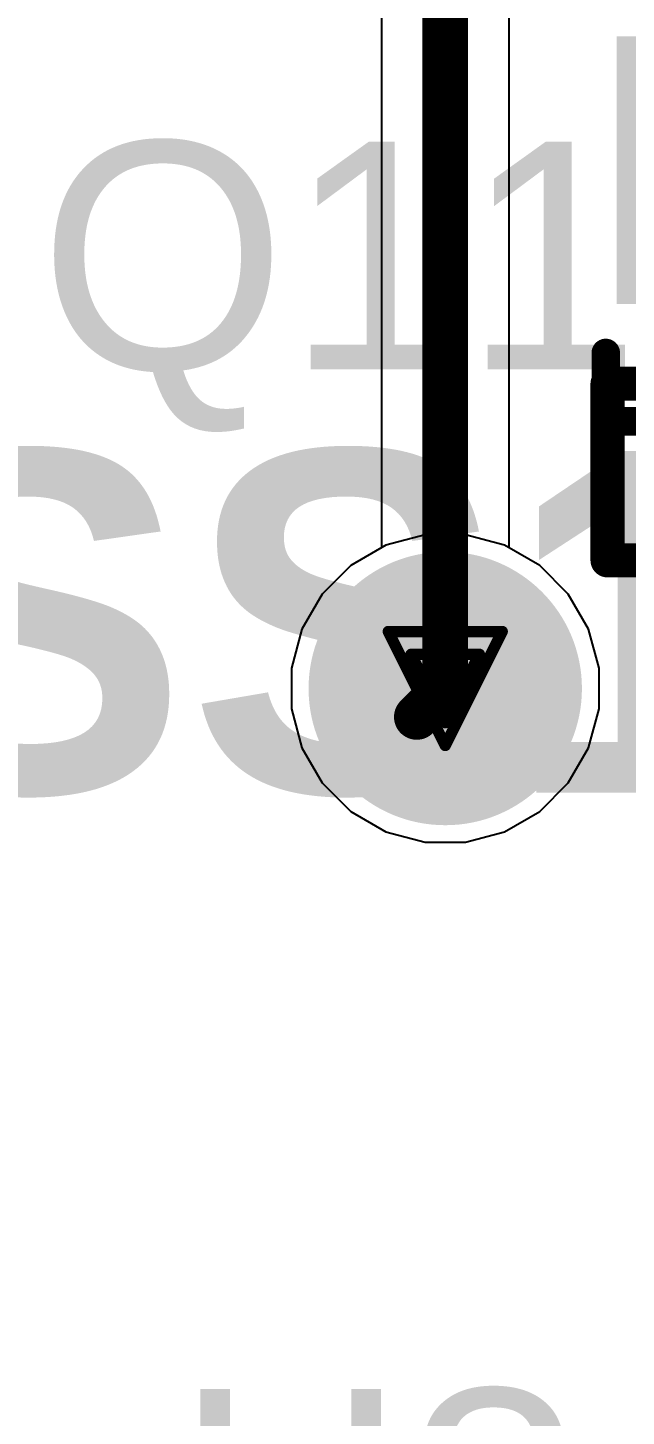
# Model space of a CAD drawing. Header units: inches. Extents: x -0.1 to 17.9, y -0.8 to 4.8.
# Drawn here: x 0.0617 to 0.1668, y 1.4992 to 1.743 of the extents above; entities that cross this region are included whole.
import ezdxf

# ---------------------------------------------------------------- set-up
doc = ezdxf.new("R2010")
doc.units = ezdxf.units.IN
doc.header["$MEASUREMENT"] = 0
for name, color, linetype in [('Bottom Layer 1', 5, 'Continuous'), ('Bottom Solder', 6, 'Continuous'), ('Drill Drawing', 1, 'Continuous'), ('GND+Signal', 16, 'Continuous'), ('Multi-Layer', 9, 'Continuous'), ('Pad Holes', 156, 'Continuous'), ('PWR+Signal', 76, 'Continuous'), ('Top 3D Body', 56, 'Continuous'), ('Top Layer 1', 1, 'Continuous'), ('Top Overlay', 2, 'Continuous'), ('Top Paste', 8, 'Continuous'), ('Top Solder', 216, 'Continuous')]:
    doc.layers.add(name, color=color, linetype=linetype)
doc.styles.add('Arial', font='', dxfattribs={"height": 0.2})
doc.styles.add('Arial_Bold', font='', dxfattribs={"height": 0.2})
doc.styles.get('Arial').set_extended_font_data('Arial')
doc.styles.get('Arial_Bold').set_extended_font_data('Arial', bold=True)

# ---------------------------------------------------------------- blocks, each defined once
blk = doc.blocks.new('T____P______TH_1_8___H_________0_92___67')
at = {"layer": 'Bottom Layer 1'}
h = blk.add_hatch(color=5, dxfattribs=at)
edge = h.paths.add_edge_path()
edge.add_arc((0, 0), 0.02, 0, 360)
at = {"layer": 'Bottom Solder'}
h = blk.add_hatch(color=6, dxfattribs=at)
edge = h.paths.add_edge_path()
edge.add_arc((0, 0), 0.024, 0, 360)
at = {"layer": 'GND+Signal'}
h = blk.add_hatch(color=16, dxfattribs=at)
edge = h.paths.add_edge_path()
edge.add_arc((0, 0), 0.02, 0, 360)
at = {"layer": 'Multi-Layer'}
h = blk.add_hatch(color=9, dxfattribs=at)
edge = h.paths.add_edge_path()
edge.add_arc((0, 0), 0.02, 0, 360)
at = {"layer": 'Pad Holes'}
h = blk.add_hatch(color=7, dxfattribs=at)
edge = h.paths.add_edge_path()
edge.add_arc((0, 0), 0.01, 0, 360)
at = {"layer": 'PWR+Signal'}
h = blk.add_hatch(color=76, dxfattribs=at)
edge = h.paths.add_edge_path()
edge.add_arc((0, 0), 0.02, 0, 360)
at = {"layer": 'Top Layer 1'}
h = blk.add_hatch(color=1, dxfattribs=at)
edge = h.paths.add_edge_path()
edge.add_arc((0, 0), 0.02, 0, 360)
at = {"layer": 'Top Solder'}
h = blk.add_hatch(color=216, dxfattribs=at)
edge = h.paths.add_edge_path()
edge.add_arc((0, 0), 0.024, 0, 360)
blk = doc.blocks.new('MMBT2222ATT3G_161')
at = {"layer": 'Top Layer 1'}
for points in [[(-0.01949, 0.04528), (0.01949, 0.04528), (0.01949, 0.03347), (-0.01949, 0.03347)], [(0.0372, 0.02559), (0.07618, 0.02559), (0.07618, 0.01378), (0.0372, 0.01378)], [(-0.01949, 0.00591), (0.01949, 0.00591), (0.01949, -0.0059), (-0.01949, -0.0059)]]:
    blk.add_hatch(color=1, dxfattribs=at).paths.add_polyline_path(points)
at = {"layer": 'Top Paste'}
for points in [[(-0.01949, 0.04528), (0.01949, 0.04528), (0.01949, 0.03347), (-0.01949, 0.03347)], [(0.0372, 0.02559), (0.07618, 0.02559), (0.07618, 0.01378), (0.0372, 0.01378)], [(-0.01949, 0.00591), (0.01949, 0.00591), (0.01949, -0.0059), (-0.01949, -0.0059)]]:
    blk.add_hatch(color=8, dxfattribs=at).paths.add_polyline_path(points)
at = {"layer": 'Top Solder'}
for points in [[(-0.02349, 0.04928), (0.02349, 0.04928), (0.02349, 0.02947), (-0.02349, 0.02947)], [(0.0332, 0.02959), (0.08018, 0.02959), (0.08018, 0.00978), (0.0332, 0.00978)], [(-0.02349, 0.00991), (0.02349, 0.00991), (0.02349, -0.0099), (-0.02349, -0.0099)]]:
    blk.add_hatch(color=216, dxfattribs=at).paths.add_polyline_path(points)
at = {"layer": 'Top Overlay'}
for points in [[(0.04409, 0.05118, 0.005, 0.005, 0), (0.03209, 0.05118, 0.005, 0.005, 0)], [(0.04409, 0.03819, 0.005, 0.005, 0), (0.04409, 0.05118, 0.005, 0.005, 0)], [(0.04409, -0.01181, 0.005, 0.005, 0), (0.04409, 0.00118, 0.005, 0.005, 0)], [(0.04409, -0.01181, 0.005, 0.005, 0), (0.03209, -0.01181, 0.005, 0.005, 0)]]:
    blk.add_lwpolyline(points, format="xyseb", dxfattribs=at)
for points in [[(0.03084, 0.05118, 0.0025, 0.0025, 1), (0.03334, 0.05118, 0.0025, 0.0025, 1)], [(0.04284, 0.05118, 0.0025, 0.0025, 1), (0.04534, 0.05118, 0.0025, 0.0025, 1)], [(0.04284, 0.05118, 0.0025, 0.0025, 1), (0.04534, 0.05118, 0.0025, 0.0025, 1)], [(0.04284, 0.03819, 0.0025, 0.0025, 1), (0.04534, 0.03819, 0.0025, 0.0025, 1)], [(0.04284, 0.00118, 0.0025, 0.0025, 1), (0.04534, 0.00118, 0.0025, 0.0025, 1)], [(0.03084, -0.01181, 0.0025, 0.0025, 1), (0.03334, -0.01181, 0.0025, 0.0025, 1)], [(0.04284, -0.01181, 0.0025, 0.0025, 1), (0.04534, -0.01181, 0.0025, 0.0025, 1)], [(0.04284, -0.01181, 0.0025, 0.0025, 1), (0.04534, -0.01181, 0.0025, 0.0025, 1)]]:
    blk.add_lwpolyline(points, format="xyseb", close=True, dxfattribs=at)

msp = doc.modelspace()

# ---------------------------------------------------------------- hatches: boundary and pattern name
at = {"layer": 'Pad Holes'}
h = msp.add_hatch(color=7, dxfattribs=at)
edge = h.paths.add_edge_path()
edge.add_arc((0.1635, 1.6805), 0.0015, 0, 360)
h = msp.add_hatch(color=7, dxfattribs=at)
edge = h.paths.add_edge_path()
edge.add_arc((0.1635, 1.6805), 0.0015, 0, 360)
h = msp.add_hatch(color=7, dxfattribs=at)
edge = h.paths.add_edge_path()
edge.add_arc((0.1635, 1.6495), 0.0015, 0, 360)
h = msp.add_hatch(color=7, dxfattribs=at)
edge = h.paths.add_edge_path()
edge.add_arc((0.1635, 1.6495), 0.0015, 0, 360)
at = {"layer": 'Top 3D Body'}
h = msp.add_hatch(color=56, dxfattribs=at)
edge = h.paths.add_edge_path()
edge.add_arc((0.1635, 1.6805), 0.0015, 0, 360)
h = msp.add_hatch(color=56, dxfattribs=at)
edge = h.paths.add_edge_path()
edge.add_arc((0.1635, 1.6805), 0.0015, 0, 360)
h = msp.add_hatch(color=56, dxfattribs=at)
edge = h.paths.add_edge_path()
edge.add_arc((0.1635, 1.6495), 0.0015, 0, 360)
h = msp.add_hatch(color=56, dxfattribs=at)
edge = h.paths.add_edge_path()
edge.add_arc((0.1635, 1.6495), 0.0015, 0, 360)

# ---------------------------------------------------------------- linework, layer by layer
at = {"layer": 'Bottom Layer 1'}
for p, q in [((0.13145, 1.654), (0.12458, 1.65216)), ((0.13856, 1.654), (0.13145, 1.654)), ((0.14542, 1.65216), (0.13856, 1.654)), ((0.12458, 1.65216), (0.11842, 1.64861)), ((0.15158, 1.64861), (0.14542, 1.65216)), ((0.11842, 1.64861), (0.1134, 1.64358)), ((0.15661, 1.64358), (0.15158, 1.64861)), ((0.1134, 1.64358), (0.10984, 1.63742)), ((0.16016, 1.63742), (0.15661, 1.64358)), ((0.10984, 1.63742), (0.108, 1.63055)), ((0.162, 1.63055), (0.16016, 1.63742)), ((0.108, 1.63055), (0.108, 1.62345)), ((0.162, 1.62345), (0.162, 1.63055)), ((0.108, 1.62345), (0.10984, 1.61658)), ((0.16016, 1.61658), (0.162, 1.62345)), ((0.10984, 1.61658), (0.1134, 1.61042)), ((0.15661, 1.61042), (0.16016, 1.61658)), ((0.1134, 1.61042), (0.11842, 1.60539)), ((0.15158, 1.60539), (0.15661, 1.61042)), ((0.11842, 1.60539), (0.12458, 1.60184)), ((0.14542, 1.60184), (0.15158, 1.60539)), ((0.12458, 1.60184), (0.13145, 1.6)), ((0.13856, 1.6), (0.14542, 1.60184)), ((0.13145, 1.6), (0.13856, 1.6))]:
    msp.add_line(p, q, dxfattribs=at)
at = {"layer": 'Drill Drawing'}
for points in [[(0.125, 1.637, 0.002, 0.002, 0), (0.145, 1.637, 0.002, 0.002, 0)], [(0.125, 1.637, 0.002, 0.002, 0), (0.135, 1.617, 0.002, 0.002, 0)], [(0.135, 1.617, 0.002, 0.002, 0), (0.145, 1.637, 0.002, 0.002, 0)], [(0.129, 1.633, 0.002, 0.002, 0), (0.141, 1.633, 0.002, 0.002, 0)], [(0.129, 1.633, 0.002, 0.002, 0), (0.135, 1.621, 0.002, 0.002, 0)], [(0.135, 1.621, 0.002, 0.002, 0), (0.141, 1.633, 0.002, 0.002, 0)]]:
    msp.add_lwpolyline(points, format="xyseb", dxfattribs=at)
for points in [[(0.1245, 1.637, 0.001, 0.001, 1), (0.1255, 1.637, 0.001, 0.001, 1)], [(0.1245, 1.637, 0.001, 0.001, 1), (0.1255, 1.637, 0.001, 0.001, 1)], [(0.1445, 1.637, 0.001, 0.001, 1), (0.1455, 1.637, 0.001, 0.001, 1)], [(0.1445, 1.637, 0.001, 0.001, 1), (0.1455, 1.637, 0.001, 0.001, 1)], [(0.1285, 1.633, 0.001, 0.001, 1), (0.1295, 1.633, 0.001, 0.001, 1)], [(0.1285, 1.633, 0.001, 0.001, 1), (0.1295, 1.633, 0.001, 0.001, 1)], [(0.1405, 1.633, 0.001, 0.001, 1), (0.1415, 1.633, 0.001, 0.001, 1)], [(0.1405, 1.633, 0.001, 0.001, 1), (0.1415, 1.633, 0.001, 0.001, 1)], [(0.1345, 1.621, 0.001, 0.001, 1), (0.1355, 1.621, 0.001, 0.001, 1)], [(0.1345, 1.621, 0.001, 0.001, 1), (0.1355, 1.621, 0.001, 0.001, 1)], [(0.1345, 1.617, 0.001, 0.001, 1), (0.1355, 1.617, 0.001, 0.001, 1)], [(0.1345, 1.617, 0.001, 0.001, 1), (0.1355, 1.617, 0.001, 0.001, 1)]]:
    msp.add_lwpolyline(points, format="xyseb", close=True, dxfattribs=at)
at = {"layer": 'GND+Signal'}
for p, q in [((0.13145, 1.654), (0.12458, 1.65216)), ((0.13856, 1.654), (0.13145, 1.654)), ((0.14542, 1.65216), (0.13856, 1.654)), ((0.12458, 1.65216), (0.11842, 1.64861)), ((0.15158, 1.64861), (0.14542, 1.65216)), ((0.11842, 1.64861), (0.1134, 1.64358)), ((0.15661, 1.64358), (0.15158, 1.64861)), ((0.1134, 1.64358), (0.10984, 1.63742)), ((0.16016, 1.63742), (0.15661, 1.64358)), ((0.10984, 1.63742), (0.108, 1.63055)), ((0.162, 1.63055), (0.16016, 1.63742)), ((0.108, 1.63055), (0.108, 1.62345)), ((0.162, 1.62345), (0.162, 1.63055)), ((0.108, 1.62345), (0.10984, 1.61658)), ((0.16016, 1.61658), (0.162, 1.62345)), ((0.10984, 1.61658), (0.1134, 1.61042)), ((0.15661, 1.61042), (0.16016, 1.61658)), ((0.1134, 1.61042), (0.11842, 1.60539)), ((0.15158, 1.60539), (0.15661, 1.61042)), ((0.11842, 1.60539), (0.12458, 1.60184)), ((0.14542, 1.60184), (0.15158, 1.60539)), ((0.12458, 1.60184), (0.13145, 1.6)), ((0.13856, 1.6), (0.14542, 1.60184)), ((0.13145, 1.6), (0.13856, 1.6))]:
    msp.add_line(p, q, dxfattribs=at)
at = {"layer": 'PWR+Signal'}
for p, q in [((0.13145, 1.654), (0.12458, 1.65216)), ((0.13856, 1.654), (0.13145, 1.654)), ((0.14542, 1.65216), (0.13856, 1.654)), ((0.12458, 1.65216), (0.11842, 1.64861)), ((0.15158, 1.64861), (0.14542, 1.65216)), ((0.11842, 1.64861), (0.1134, 1.64358)), ((0.15661, 1.64358), (0.15158, 1.64861)), ((0.1134, 1.64358), (0.10984, 1.63742)), ((0.16016, 1.63742), (0.15661, 1.64358)), ((0.10984, 1.63742), (0.108, 1.63055)), ((0.162, 1.63055), (0.16016, 1.63742)), ((0.108, 1.63055), (0.108, 1.62345)), ((0.162, 1.62345), (0.162, 1.63055)), ((0.108, 1.62345), (0.10984, 1.61658)), ((0.16016, 1.61658), (0.162, 1.62345)), ((0.10984, 1.61658), (0.1134, 1.61042)), ((0.15661, 1.61042), (0.16016, 1.61658)), ((0.1134, 1.61042), (0.11842, 1.60539)), ((0.15158, 1.60539), (0.15661, 1.61042)), ((0.11842, 1.60539), (0.12458, 1.60184)), ((0.14542, 1.60184), (0.15158, 1.60539)), ((0.12458, 1.60184), (0.13145, 1.6)), ((0.13856, 1.6), (0.14542, 1.60184)), ((0.13145, 1.6), (0.13856, 1.6))]:
    msp.add_line(p, q, dxfattribs=at)
at = {"layer": 'Top 3D Body'}
for points in [[(0.1635, 1.6805, 0.006, 0.006, 0), (0.2265, 1.6805, 0.006, 0.006, 0)], [(0.1635, 1.6495, 0.006, 0.006, 0), (0.1635, 1.6805, 0.006, 0.006, 0)], [(0.1635, 1.6495, 0.006, 0.006, 0), (0.2265, 1.6495, 0.006, 0.006, 0)]]:
    msp.add_lwpolyline(points, format="xyseb", dxfattribs=at)
for points in [[(0.162, 1.6805, 0.003, 0.003, 1), (0.165, 1.6805, 0.003, 0.003, 1)], [(0.162, 1.6805, 0.003, 0.003, 1), (0.165, 1.6805, 0.003, 0.003, 1)], [(0.162, 1.6495, 0.003, 0.003, 1), (0.165, 1.6495, 0.003, 0.003, 1)], [(0.162, 1.6495, 0.003, 0.003, 1), (0.165, 1.6495, 0.003, 0.003, 1)]]:
    msp.add_lwpolyline(points, format="xyseb", close=True, dxfattribs=at)
at = {"layer": 'Top Layer 1'}
for p, q in [((0.12379, 1.77092), (0.12379, 1.6517)), ((0.14622, 1.6517), (0.14622, 1.77092)), ((0.12379, 1.6517), (0.11842, 1.64861)), ((0.15158, 1.64861), (0.14622, 1.6517)), ((0.11842, 1.64861), (0.1134, 1.64358)), ((0.15661, 1.64358), (0.15158, 1.64861)), ((0.1134, 1.64358), (0.10984, 1.63742)), ((0.16016, 1.63742), (0.15661, 1.64358)), ((0.10984, 1.63742), (0.108, 1.63055)), ((0.162, 1.63055), (0.16016, 1.63742)), ((0.108, 1.63055), (0.108, 1.62345)), ((0.162, 1.62345), (0.162, 1.63055)), ((0.108, 1.62345), (0.10984, 1.61658)), ((0.16016, 1.61658), (0.162, 1.62345)), ((0.10984, 1.61658), (0.1134, 1.61042)), ((0.15661, 1.61042), (0.16016, 1.61658)), ((0.1134, 1.61042), (0.11842, 1.60539)), ((0.15158, 1.60539), (0.15661, 1.61042)), ((0.11842, 1.60539), (0.12458, 1.60184)), ((0.14542, 1.60184), (0.15158, 1.60539)), ((0.12458, 1.60184), (0.13145, 1.6)), ((0.13856, 1.6), (0.14542, 1.60184)), ((0.13145, 1.6), (0.13856, 1.6))]:
    msp.add_line(p, q, dxfattribs=at)
for points in [[(0.135, 1.627, 0.008, 0.008, 0), (0.135, 1.82, 0.008, 0.008, 0)], [(0.13, 1.622, 0.008, 0.008, 0), (0.135, 1.627, 0.008, 0.008, 0)]]:
    msp.add_lwpolyline(points, format="xyseb", dxfattribs=at)
for points in [[(0.133, 1.627, 0.004, 0.004, 1), (0.137, 1.627, 0.004, 0.004, 1)], [(0.133, 1.627, 0.004, 0.004, 1), (0.137, 1.627, 0.004, 0.004, 1)], [(0.128, 1.622, 0.004, 0.004, 1), (0.132, 1.622, 0.004, 0.004, 1)]]:
    msp.add_lwpolyline(points, format="xyseb", close=True, dxfattribs=at)

# ---------------------------------------------------------------- block references
at = {"rotation": 270}
msp.add_blockref('MMBT2222ATT3G_161', (0.175, 1.718), dxfattribs=at)
msp.add_blockref('T____P______TH_1_8___H_________0_92___67', (0.135, 1.627))

# ---------------------------------------------------------------- texts
at = {"layer": 'Top Overlay'}
for s, height, style, p in [('Q11', 0.04, 'Arial', (0.06368, 1.68301)), ('!SS1', 0.06, 'Arial_Bold', (0.006, 1.6087)), ('U8', 0.04, 'Arial', (0.08768, 1.46401))]:
    msp.add_text(s, height=height, dxfattribs=dict(at, style=style)).set_placement(p)

doc.saveas('drawing.dxf')
